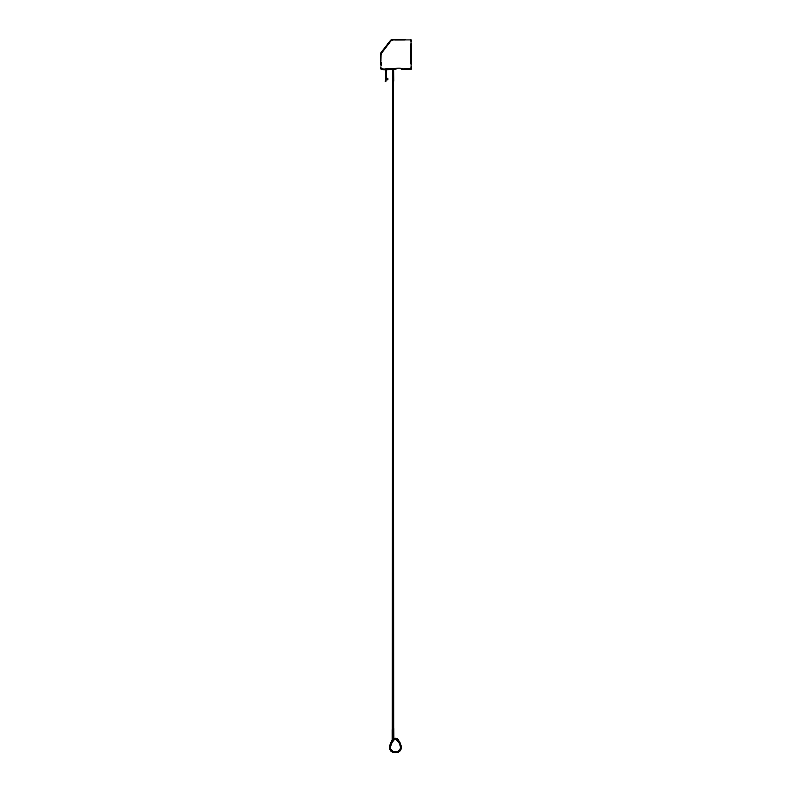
<?xml version="1.0" encoding="UTF-8"?>
<svg xmlns="http://www.w3.org/2000/svg" width="792" height="792" viewBox="0 0 792 792"><rect width="100%" height="100%" fill="white"/><g stroke="black" fill="none" stroke-linecap="round" stroke-linejoin="round"><path stroke-width="1.19" d="M385.922 79.685L386.041 69.27L385.922 81.497M392.614 112.603L393.129 70.379L393.555 738.926M392.981 739.649L393.129 70.577M411.296 68.161L410.553 69.062L401.692 69.181L411.216 68.736L411.038 39.798L391.337 39.917L380.863 53.331L380.615 61.331M411.375 59.618L411.355 43.412L411.365 64.013L411.365 44.54M392.733 70.597L392.436 740.362L389.862 747.628L390.624 750.272L391.911 751.45L396.356 752.341L399.653 750.925L400.94 747.094L399.703 743.163L397.534 739.797L395.455 738.411L393.634 739.035L393.515 728.293M411.345 64.013L411.385 54.311M393.109 39.649L391.05 40.234L380.863 53.341L380.625 63.944M392.723 751.846L390.664 750.252L389.892 747.618L392.486 740.292L392.456 729.62M409.721 69.102L411.226 68.736L411.335 66.716M400.94 747.094C401.742 753.113 391.763 754.311 390.09 749.044L392.723 751.846L390.654 750.242L389.862 747.628M400.237 744.292C403.742 749.668 396.485 754.736 391.99 751.361L394.495 752.311L391.228 750.895L390.119 749.034L391.555 751.182L394.515 752.232L391.693 751.073L393.188 751.925M390.03 746.569L390.773 744.322L390.03 746.569L390.624 750.272M400.99 747.628L399.297 751.182L394.96 752.36L398.138 751.856L395.891 752.351L397.267 752.133M411.276 68.152L410.553 69.062M380.685 54.163L390.456 40.907L392.278 39.689M389.912 747.094C390.961 737.402 399.287 735.619 400.881 746.549M400.871 748.588L400.217 750.262L398.119 751.826L395.426 752.39L392.307 751.648L393.139 752.004M389.961 746.569L392.357 741.074L395.139 738.5L392.683 740.619L390.238 745.43C390.377 742.084 398.059 735.362 392.674 740.609L393.357 739.837L392.921 740.777L393.178 740.332M385.358 81.497L385.952 79.18M382.447 51.133L380.794 53.539M390.456 744.876L390.268 745.44L392.357 741.074L390.238 745.44L392.367 741.084L394.852 738.58M393.357 739.837L390.703 744.302L391.486 742.629L390.901 743.728M399.277 751.172L400.623 749.004L400.247 749.806M391.189 743.163L392.07 741.579L391.436 742.609L391.783 742.094M390.703 744.302L392.792 740.688L392.307 741.688M400.514 749.44L398.534 751.648L400.188 750.242M391.476 742.619L393.644 739.471L395.426 738.56L392.674 740.609L393.357 739.837L393.02 740.203M392.456 741.124L392.743 740.659L392.109 741.589L393.04 740.223M381.645 52.232L389.456 42.154M392.99 697.396L393.119 112.553M400.326 749.38L400.019 749.717M393.317 739.797L393.951 739.164M399.901 750.578L398.93 751.43M394.178 738.708L393.614 739.055M393.921 738.887L394.515 738.53M398.069 751.766L400.168 750.232L398.515 751.618M394.604 738.827L395.158 738.649L394.555 738.728M396.346 752.251L397.228 752.053L393.624 752.053M391.892 39.709L392.644 39.659M394.871 39.62L404.9 39.61M380.655 66.855C379.526 73.428 400.376 65.914 401.851 69.171M380.853 68.874L396.089 69.181M385.853 69.151L390.476 69.181M394.04 752.222L394.96 752.311M394.951 738.411L397.218 739.471L399.97 743.728L396.297 738.728M394.04 752.212L393.584 752.153M381.536 69.052L380.714 68.468M410.632 39.729L411.325 41.362L411.276 40.333M395.713 738.52L397.534 739.797L399.396 742.609L395.713 738.5L398.475 741.084L398.168 740.619M391.911 751.45L392.713 751.856M396 738.58L398.812 741.559M397.832 740.193L396.574 738.916L399.118 742.074L396.841 739.243L398.475 741.084M390.684 750.232L391.634 751.123L390.416 749.42L391.248 750.885M397.198 739.461L396.574 738.916L397.515 739.827M390.991 750.559L391.773 751.004L390.822 750.163M397.812 740.223L397.168 739.51L398.376 741.134L397.742 740.253M393.476 70.448L393.614 81.101M398.495 741.074L399.109 742.084M399.95 743.728L399.406 742.619L400.742 747.608L400.554 745.45M399.416 742.609L399.703 743.163M400.376 744.876L399.891 743.737L400.128 744.312M389.981 748.588L389.892 747.608M381.2 65.607L381.2 62.756L381.2 65.627M380.695 67.577L380.734 68.518L380.675 67.577M387.635 78.448L387.635 79.685L387.635 78.448M396.248 738.827L396.99 739.708L396.248 738.837M392.535 740.451L392.129 741.213L392.535 740.451M391.783 741.926L391.09 743.203L392.109 741.332L391.783 741.926M400.287 749.816L399.514 750.826L400.326 749.836M398.158 740.629L397.198 739.481L398.109 740.659M397.683 751.974L396.812 752.222L397.703 751.994M410.909 69.013L410.286 69.082L410.899 69.013"/></g></svg>
